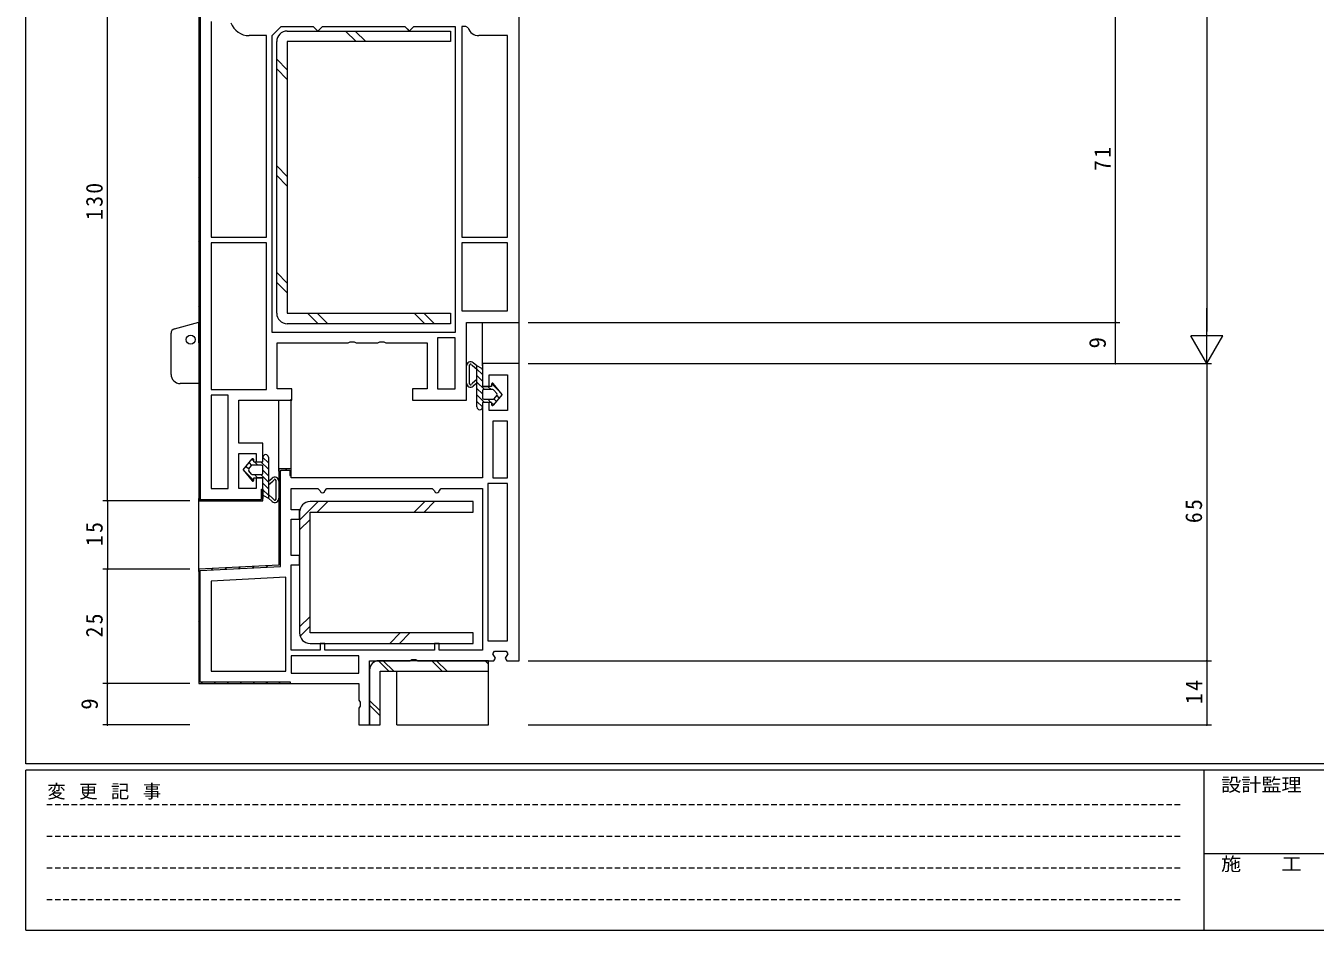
# Model space of a CAD drawing. Units: millimetres on the paper. Extents: x -420 to 373, y -297 to 267.
# Drawn here: x -417.7 to -135.7, y -297 to -99.2 of the extents above; entities that cross this region are included whole.
import ezdxf
from ezdxf.enums import TextEntityAlignment as Align

# ---------------------------------------------------------------- set-up
doc = ezdxf.new("R2010")
doc.units = ezdxf.units.MM
doc.linetypes.add('DASHED1', pattern=[1.8, 1.2, -0.6])
for name, color, linetype, lineweight in [('0-1_YKK_ZWAK', 7, 'Continuous', 9), ('0-3_YKK_12', 2, 'Continuous', 9), ('0-4_YKK_D', 6, 'Continuous', 9), ('0-6_YKK_13', 4, 'Continuous', 9), ('0-7_YKK_11', 7, 'Continuous', 9)]:
    doc.layers.add(name, color=color, linetype=linetype, lineweight=lineweight)
doc.styles.add('ＭＳ ゴシック', font='')
doc.styles.get('ＭＳ ゴシック').set_extended_font_data('MS Gothic')

msp = doc.modelspace()

# ---------------------------------------------------------------- linework, layer by layer
at = {"layer": '0-1_YKK_ZWAK'}
for p, q in [((-417.7, -260.6), (-417.7, 264.4)), ((352.3, -260.6), (-417.7, -260.6)), ((-417.7, -297), (-417.7, -262)), ((314.5, -262), (-417.7, -262)), ((-160.1, -262), (-160.1, -297)), ((-160.1, -280.199), (-31.3, -280.199)), ((-417.7, -297), (314.5, -297))]:
    msp.add_line(p, q, dxfattribs=at)
at = {"layer": '0-1_YKK_ZWAK', "linetype": 'DASHED1'}
for p, q in [((-413.101, -269.512), (-164.909, -269.512)), ((-413.101, -276.441), (-164.909, -276.441)), ((-413.101, -283.37), (-164.909, -283.37)), ((-413.101, -290.298), (-164.909, -290.298))]:
    msp.add_line(p, q, dxfattribs=at)
at = {"layer": '0-3_YKK_12'}
for p, q in [((-317.839, -173.592), (-317.831, -164.092)), ((-309.84, -173.622), (-309.839, -163.592)), ((-362.339, -196.592), (-362.339, -181.092)), ((-359.639, -196.592), (-359.639, -180.901)), ((-379.839, -218.567), (-379.839, -202.592))]:
    msp.add_line(p, q, dxfattribs=at)
at = {"layer": '0-4_YKK_D'}
for p, q in [((-159.439, 169.908), (-159.439, -166.092)), ((-399.839, -203.092), (-399.839, -73.092)), ((-179.439, -164.092), (-179.439, -93.092)), ((-159.439, -173.092), (-159.439, -160.968)), ((-307.839, -164.092), (-178.439, -164.092)), ((-307.839, -164.092), (-178.439, -164.092)), ((-179.439, -173.092), (-179.439, -164.092)), ((-159.439, -173.092), (-162.939, -167.03)), ((-155.939, -167.03), (-162.939, -167.03)), ((-159.439, -173.092), (-155.939, -167.03)), ((-307.839, -173.092), (-178.439, -173.092)), ((-307.839, -173.092), (-158.439, -173.092)), ((-307.839, -173.092), (-158.439, -173.092)), ((-159.439, -173.092), (-159.439, -238.092)), ((-381.839, -203.092), (-400.839, -203.092)), ((-381.839, -203.092), (-400.839, -203.092)), ((-399.839, -203.092), (-399.839, -218.092)), ((-381.839, -218.092), (-400.839, -218.092)), ((-381.839, -218.092), (-400.839, -218.092)), ((-399.839, -243.092), (-399.839, -218.092)), ((-307.839, -238.092), (-158.439, -238.092)), ((-307.839, -238.092), (-158.439, -238.092)), ((-159.439, -238.092), (-159.439, -252.092)), ((-381.839, -243.092), (-400.839, -243.092)), ((-381.839, -243.092), (-400.839, -243.092)), ((-399.839, -252.092), (-399.839, -243.092)), ((-381.839, -252.092), (-400.839, -252.092)), ((-307.839, -252.092), (-158.439, -252.092))]:
    msp.add_line(p, q, dxfattribs=at)
for centre, start, end in [((-179.439, -164.092), 90, 270), ((-179.439, -164.092), 90, 270), ((-179.439, -164.092), 270, 90), ((-179.439, -164.092), 270, 90), ((-179.439, -173.092), 90, 270), ((-179.439, -173.092), 270, 90), ((-399.839, -203.092), 90, 270), ((-399.839, -203.092), 90, 270), ((-399.839, -203.092), 270, 90), ((-399.839, -203.092), 270, 90), ((-399.839, -218.092), 90, 270), ((-399.839, -218.092), 90, 270), ((-399.839, -218.092), 270, 90), ((-399.839, -218.092), 270, 90), ((-159.439, -238.092), 90, 270), ((-159.439, -238.092), 90, 270), ((-159.439, -238.092), 270, 90), ((-159.439, -238.092), 270, 90), ((-399.839, -243.092), 90, 270), ((-399.839, -243.092), 90, 270), ((-399.839, -243.092), 270, 90), ((-399.839, -243.092), 270, 90), ((-399.839, -252.092), 90, 270), ((-399.839, -252.092), 270, 90), ((-159.439, -252.092), 90, 270), ((-159.439, -252.092), 270, 90)]:
    msp.add_arc(centre, 0.106, start, end, dxfattribs=at)
at = {"layer": '0-6_YKK_13'}
for p, q in [((-347.783, -100.392), (-345.483, -102.692)), ((-345.66, -100.392), (-343.36, -102.692)), ((-362.839, -162.092), (-362.839, -102.692)), ((-362.839, -106.548), (-360.539, -108.848)), ((-362.839, -108.671), (-360.539, -110.971)), ((-362.839, -129.882), (-360.539, -132.182)), ((-362.839, -132.005), (-360.539, -134.305)), ((-362.839, -153.217), (-360.539, -155.517)), ((-362.839, -155.34), (-360.539, -157.64)), ((-356.086, -162.092), (-353.786, -164.392)), ((-353.963, -162.092), (-351.663, -164.392)), ((-332.752, -162.092), (-330.452, -164.392)), ((-330.629, -162.092), (-328.329, -164.392)), ((-385.196, -165.501), (-379.837, -164.066)), ((-379.837, -168.57), (-379.837, -164.066)), ((-385.937, -175.47), (-385.937, -166.467)), ((-321.344, -177.355), (-321.344, -173.621)), ((-320.643, -177.588), (-320.643, -173.381)), ((-319.039, -174.425), (-320.023, -173.598)), ((-319.039, -182.592), (-319.039, -173.625)), ((-317.839, -175.506), (-319.039, -174.306)), ((-317.839, -174.465), (-317.839, -178.092)), ((-379.837, -177.47), (-383.937, -177.47)), ((-319.039, -176.55), (-320.023, -177.377)), ((-319.039, -177.35), (-319.865, -178.044)), ((-317.839, -176.92), (-319.039, -175.72)), ((-317.381, -178.792), (-319.039, -177.134)), ((-315.839, -177.595), (-315.839, -178.092)), ((-313.703, -179.641), (-315.825, -177.52)), ((-313.539, -179.842), (-315.48, -177.467)), ((-317.839, -179.748), (-319.039, -178.548)), ((-317.409, -181.592), (-319.039, -179.962)), ((-315.839, -178.092), (-317.839, -178.092)), ((-317.839, -179.092), (-317.839, -180.592)), ((-315.572, -178.792), (-317.539, -178.792)), ((-315.966, -178.792), (-316.666, -178.092)), ((-313.539, -179.842), (-315.48, -182.218)), ((-315.34, -178.903), (-314.727, -179.653)), ((-314.727, -180.032), (-315.34, -180.782)), ((-314.158, -180.6), (-314.727, -180.032)), ((-317.84, -182.576), (-319.039, -181.377)), ((-318.695, -183.135), (-318.982, -182.848)), ((-317.839, -181.592), (-317.839, -182.592)), ((-315.839, -181.592), (-317.839, -181.592)), ((-317.539, -180.892), (-315.572, -180.892)), ((-315.995, -181.592), (-316.695, -180.892)), ((-315.839, -181.592), (-315.839, -182.09)), ((-315.43, -182.157), (-315.839, -181.748)), ((-314.794, -181.379), (-315.364, -180.809)), ((-370.143, -196.342), (-368.202, -193.966)), ((-368.252, -194.028), (-367.843, -194.436)), ((-367.843, -194.592), (-367.843, -194.094)), ((-365.843, -194.592), (-365.843, -193.592)), ((-365.842, -193.609), (-364.643, -194.808)), ((-364.988, -193.049), (-364.701, -193.336)), ((-364.643, -193.592), (-364.643, -202.559)), ((-370.143, -196.342), (-368.202, -198.718)), ((-369.979, -196.543), (-367.858, -198.665)), ((-369.524, -195.584), (-368.955, -196.153)), ((-368.955, -196.152), (-368.342, -195.402)), ((-368.342, -197.282), (-368.955, -196.532)), ((-368.888, -194.806), (-368.318, -195.376)), ((-366.143, -195.292), (-368.11, -195.292)), ((-367.843, -194.592), (-365.843, -194.592)), ((-367.687, -194.592), (-366.987, -195.292)), ((-366.273, -194.592), (-364.643, -196.222)), ((-365.843, -197.092), (-365.843, -195.592)), ((-365.843, -196.436), (-364.643, -197.636)), ((-368.11, -197.392), (-366.143, -197.392)), ((-367.843, -198.092), (-365.843, -198.092)), ((-367.843, -198.59), (-367.843, -198.092)), ((-367.716, -197.392), (-367.016, -198.092)), ((-366.302, -197.392), (-364.643, -199.051)), ((-365.843, -201.72), (-365.843, -198.092)), ((-365.843, -199.265), (-364.643, -200.465)), ((-364.643, -198.835), (-363.818, -198.141)), ((-364.643, -199.634), (-363.659, -198.807)), ((-363.039, -198.597), (-363.039, -202.804)), ((-362.339, -198.83), (-362.339, -202.564)), ((-365.843, -200.679), (-364.643, -201.879)), ((-364.643, -201.76), (-363.659, -202.587)), ((-357.839, -207.35), (-353.781, -203.292)), ((-357.839, -205.592), (-357.839, -231.992)), ((-353.958, -205.592), (-351.658, -203.292)), ((-332.746, -205.592), (-330.446, -203.292)), ((-330.623, -205.592), (-328.323, -203.292)), ((-357.839, -209.473), (-355.539, -207.173)), ((-357.839, -230.685), (-355.539, -228.385)), ((-357.728, -232.697), (-355.539, -230.508)), ((-338.112, -234.292), (-335.812, -231.992)), ((-335.989, -234.292), (-333.689, -231.992)), ((-338.302, -240.392), (-340.601, -238.093)), ((-316.539, -238.092), (-340.539, -238.092)), ((-337.24, -240.392), (-339.54, -238.092)), ((-326.635, -240.392), (-328.935, -238.092)), ((-325.573, -240.392), (-327.873, -238.092)), ((-316.539, -238.821), (-317.267, -238.092)), ((-316.539, -240.392), (-316.539, -238.092)), ((-342.539, -240.092), (-342.539, -252.092)), ((-340.239, -240.392), (-316.539, -240.392)), ((-340.239, -252.092), (-340.239, -240.392)), ((-336.539, -252.092), (-336.539, -240.392)), ((-340.239, -249.061), (-342.539, -246.761)), ((-340.239, -250.123), (-342.539, -247.823)), ((-342.539, -252.092), (-340.239, -252.092))]:
    msp.add_line(p, q, dxfattribs=at)
for points in [[(-360.539, -100.392), (-324.839, -100.392), (-324.839, -102.692), (-360.539, -102.692), (-360.539, -162.092), (-324.839, -162.092), (-324.839, -164.392), (-360.539, -164.392)], [(-317.994, -174.202), (-319.039, -173.625), (-319.865, -172.932)], [(-365.688, -201.983), (-364.643, -202.559), (-363.818, -203.253)], [(-355.539, -234.292), (-319.839, -234.292), (-319.839, -231.992), (-355.539, -231.992), (-355.539, -205.592), (-319.839, -205.592), (-319.839, -203.292), (-355.539, -203.292)], [(-336.539, -252.092), (-316.539, -252.092), (-316.539, -240.392)]]:
    msp.add_lwpolyline(points, dxfattribs=at)
msp.add_circle((-381.637, -167.87), 1, dxfattribs=at)
for centre, radius, start, end in [((-360.539, -102.692), 2.3, 90, 180), ((-360.539, -162.092), 2.3, 180, 270), ((-384.937, -166.467), 1, 104.99998, 180), ((-320.444, -173.621), 0.9, 49.95366, 180), ((-320.443, -173.388), 0.2, 27.55611, 205.27687), ((-319.38, -172.832), 1, 207.55611, 229.95366), ((-318.139, -174.465), 0.3, 0, 61.1134), ((-383.937, -175.47), 2, 180, 270), ((-320.444, -177.355), 0.9, 180, 310.04633), ((-320.443, -177.588), 0.2, 154.72311, 332.44388), ((-319.38, -178.143), 1, 130.04633, 152.44388), ((-315.637, -177.595), 0.202, 39.25259, 180), ((-317.539, -179.092), 0.3, 90, 180), ((-315.572, -179.092), 0.3, 39.25259, 90), ((-314.96, -179.842), 0.3, 320.74739, 39.25259), ((-318.439, -182.592), 0.6, 180, 0), ((-317.539, -180.592), 0.3, 180, 270), ((-315.637, -182.09), 0.202, 180, 320.74739), ((-315.572, -180.592), 0.3, 270, 320.74739), ((-368.045, -194.094), 0.202, 0, 140.74739), ((-365.243, -193.592), 0.6, 0, 180), ((-368.723, -196.342), 0.3, 140.74739, 219.25259), ((-368.11, -195.592), 0.3, 90, 140.74739), ((-368.11, -197.092), 0.3, 219.25259, 270), ((-366.143, -195.592), 0.3, 0, 90), ((-366.143, -197.092), 0.3, 270, 0), ((-368.045, -198.59), 0.202, 219.25259, 0), ((-363.239, -198.83), 0.9, 0, 130.04633), ((-364.303, -198.042), 1, 310.04633, 332.44388), ((-363.239, -198.597), 0.2, 334.72311, 152.44388), ((-365.543, -201.72), 0.3, 180, 241.1134), ((-363.239, -202.564), 0.9, 229.95366, 0), ((-364.303, -203.352), 1, 27.55611, 49.95366), ((-363.239, -202.797), 0.2, 207.55611, 25.27687), ((-355.539, -205.592), 2.3, 90, 180), ((-355.539, -231.992), 2.3, 180, 270), ((-340.539, -240.092), 2, 90, 180)]:
    msp.add_arc(centre, radius, start, end, dxfattribs=at)
at = {"layer": '0-7_YKK_11'}
for p, q in [((-377.139, -98.292), (-377.139, -145.492)), ((-379.839, -101.269), (-379.539, -100.969)), ((-323.839, -99.392), (-323.839, -166.292)), ((-322.339, -99.392), (-322.339, -145.492)), ((-379.839, -104.097), (-379.539, -103.797)), ((-379.839, -106.926), (-379.539, -106.626)), ((-379.839, -109.754), (-379.539, -109.454)), ((-379.839, -112.583), (-379.539, -112.283)), ((-379.839, -115.411), (-379.539, -115.111)), ((-379.839, -118.24), (-379.539, -117.94)), ((-379.839, -121.068), (-379.539, -120.768)), ((-379.839, -123.896), (-379.539, -123.596)), ((-379.839, -126.725), (-379.539, -126.425)), ((-379.839, -129.553), (-379.539, -129.253)), ((-379.839, -132.382), (-379.539, -132.082)), ((-379.839, -135.21), (-379.539, -134.91)), ((-379.839, -138.039), (-379.539, -137.739)), ((-379.839, -140.867), (-379.539, -140.567)), ((-379.839, -143.695), (-379.539, -143.395)), ((-379.839, -146.524), (-379.539, -146.224)), ((-379.839, -149.352), (-379.539, -149.052)), ((-365.039, -178.792), (-365.039, -146.692)), ((-322.339, -146.692), (-322.339, -161.592)), ((-379.839, -152.181), (-379.539, -151.881)), ((-379.839, -155.009), (-379.539, -154.709)), ((-379.839, -157.838), (-379.539, -157.538)), ((-379.839, -160.666), (-379.539, -160.366)), ((-379.839, -163.494), (-379.539, -163.194)), ((-379.839, -166.323), (-379.539, -166.023)), ((-379.839, -169.151), (-379.539, -168.851)), ((-327.639, -167.492), (-327.639, -178.592)), ((-379.839, -171.98), (-379.539, -171.68)), ((-379.839, -174.808), (-379.539, -174.508)), ((-379.839, -177.636), (-379.539, -177.336)), ((-379.839, -180.465), (-379.539, -180.165)), ((-377.139, -179.992), (-377.139, -200.392)), ((-379.839, -183.293), (-379.539, -182.993)), ((-379.839, -186.122), (-379.539, -185.822)), ((-315.539, -185.692), (-315.539, -198.092)), ((-379.839, -188.95), (-379.539, -188.65)), ((-379.839, -191.779), (-379.539, -191.479)), ((-379.839, -194.607), (-379.539, -194.307)), ((-379.839, -197.435), (-379.539, -197.135)), ((-361.839, -196.392), (-359.939, -196.392)), ((-360.908, -196.392), (-360.608, -196.092)), ((-379.839, -200.264), (-379.539, -199.964)), ((-362.339, -197.823), (-362.039, -197.523)), ((-316.639, -199.292), (-316.639, -233.692)), ((-379.692, -202.946), (-379.48, -202.734)), ((-377.01, -203.092), (-376.71, -202.792)), ((-374.182, -203.092), (-373.882, -202.792)), ((-371.353, -203.092), (-371.053, -202.792)), ((-368.525, -203.092), (-368.225, -202.792)), ((-366.139, -200.706), (-366.025, -200.592)), ((-362.339, -200.651), (-362.039, -200.351)), ((-317.839, -200.392), (-317.839, -235.792)), ((-362.339, -203.48), (-362.039, -203.18)), ((-362.339, -206.308), (-362.039, -206.008)), ((-362.339, -209.136), (-362.039, -208.837)), ((-362.339, -211.965), (-362.039, -211.665)), ((-362.339, -214.793), (-362.039, -214.493)), ((-377.109, -218.25), (-376.792, -217.933)), ((-374.124, -218.093), (-373.807, -217.776)), ((-371.139, -217.937), (-370.822, -217.62)), ((-368.154, -217.78), (-367.837, -217.463)), ((-365.169, -217.624), (-364.852, -217.307)), ((-360.839, -240.392), (-360.839, -219.8)), ((-379.839, -220.98), (-379.539, -220.68)), ((-379.839, -223.808), (-379.539, -223.508)), ((-379.839, -226.636), (-379.539, -226.337)), ((-379.839, -229.465), (-379.539, -229.165)), ((-379.839, -232.293), (-379.539, -231.993)), ((-379.839, -235.122), (-379.539, -234.822)), ((-379.839, -237.95), (-379.539, -237.65)), ((-344.839, -236.992), (-359.639, -236.992)), ((-379.839, -240.779), (-379.539, -240.479)), ((-379.339, -243.092), (-359.839, -243.092)), ((-379.324, -243.092), (-379.024, -242.792)), ((-376.495, -243.092), (-376.195, -242.792)), ((-373.667, -243.092), (-373.367, -242.792)), ((-370.839, -243.092), (-370.539, -242.792)), ((-368.01, -243.092), (-367.71, -242.792)), ((-365.182, -243.092), (-364.882, -242.792)), ((-362.353, -243.092), (-362.053, -242.792)), ((-359.839, -243.092), (-359.839, -242.792))]:
    msp.add_line(p, q, dxfattribs=at)
for points in [[(-379.839, -73.092), (-379.839, -203.092), (-365.839, -203.092), (-365.839, -198.092), (-367.339, -198.092), (-367.339, -200.392), (-371.139, -200.392), (-371.139, -192.792), (-367.339, -192.792), (-367.339, -194.592), (-365.839, -194.592), (-365.839, -190.492), (-371.139, -190.492), (-371.139, -181.092), (-359.539, -181.092), (-359.539, -178.592), (-362.739, -178.592), (-362.739, -168.592), (-347.205, -168.592), (-346.772, -168.342), (-345.906, -168.342), (-345.473, -168.592), (-340.705, -168.592), (-340.272, -168.342), (-339.406, -168.342), (-338.973, -168.592), (-329.939, -168.592), (-329.939, -178.592), (-333.139, -178.592), (-333.139, -181.092), (-321.339, -181.092), (-321.339, -164.092), (-309.839, -164.092), (-309.839, -93.092)], [(-372.139, -75.592), (-372.139, -73.392), (-379.539, -73.392), (-379.539, -202.792), (-366.139, -202.792), (-366.139, -200.592), (-365.839, -200.592), (-365.839, -202.592)], [(-377.139, -98.292), (-377.139, -145.492), (-365.039, -145.492), (-365.039, -101.392), (-368.851, -101.392)], [(-322.339, -99.392), (-322.339, -145.492), (-312.339, -145.492), (-312.339, -101.392), (-318.639, -101.392)], [(-320.996, -99.726), (-321.467, -99.392), (-322.339, -99.392)], [(-359.839, -242.792), (-379.539, -242.792), (-379.539, -218.377), (-362.039, -217.46), (-362.039, -196.592), (-361.839, -196.392)], [(-361.839, -196.392), (-359.939, -196.392), (-359.939, -197.592), (-359.639, -197.592)], [(-317.839, -200.392), (-317.839, -235.792), (-327.339, -235.792), (-327.339, -234.292), (-328.339, -234.292), (-328.339, -235.792), (-352.339, -235.792), (-352.339, -234.292), (-353.339, -234.292), (-353.339, -235.792), (-359.639, -235.792), (-359.639, -217.092), (-357.839, -217.092), (-357.839, -215.092), (-359.639, -215.092), (-359.639, -207.092), (-357.839, -207.092), (-357.839, -205.092), (-359.639, -205.092), (-359.639, -200.392), (-353.839, -200.392), (-353.339, -200.892)], [(-352.339, -200.892), (-351.839, -200.392), (-328.839, -200.392), (-328.339, -200.892)], [(-327.339, -200.892), (-326.839, -200.392), (-317.839, -200.392)]]:
    msp.add_lwpolyline(points, dxfattribs=at)
for points in [[(-323.839, -99.392), (-323.839, -166.292), (-363.839, -166.292), (-363.839, -101.345), (-361.886, -99.392), (-354.839, -99.392), (-354.339, -99.892), (-353.839, -100.392), (-353.339, -99.892), (-352.839, -99.392), (-334.839, -99.392), (-334.339, -99.892), (-333.839, -100.392), (-333.339, -99.892), (-332.839, -99.392)], [(-365.039, -178.792), (-365.039, -146.692), (-377.139, -146.692), (-377.139, -178.792)], [(-322.339, -146.692), (-322.339, -161.592), (-312.339, -161.592), (-312.339, -146.692)], [(-327.639, -167.492), (-327.639, -178.592), (-323.839, -178.592), (-323.839, -167.492)], [(-309.839, -238.092), (-309.839, -173.092), (-317.839, -173.092), (-317.839, -178.092), (-316.339, -178.092), (-316.339, -175.592), (-312.339, -175.592), (-312.339, -183.392), (-316.339, -183.392), (-316.339, -181.592), (-317.839, -181.592), (-317.839, -198.092), (-359.639, -198.092), (-359.639, -196.092), (-362.339, -196.092), (-362.339, -217.175), (-379.839, -218.092), (-379.839, -243.092), (-344.839, -243.092), (-344.839, -246.726), (-344.589, -247.159), (-344.589, -248.025), (-344.839, -248.458), (-344.839, -252.092), (-342.539, -252.092), (-342.539, -238.092), (-333.705, -238.092), (-333.272, -237.842), (-332.406, -237.842), (-331.973, -238.092), (-315.361, -238.092), (-314.998, -237.529), (-315.579, -236.556), (-315.217, -235.992), (-312.661, -235.992), (-312.298, -236.556), (-312.879, -237.529), (-312.517, -238.092)], [(-377.139, -179.992), (-377.139, -200.392), (-373.439, -200.392), (-373.439, -179.992)], [(-315.539, -185.692), (-315.539, -198.092), (-312.339, -198.092), (-312.339, -185.692)], [(-316.639, -199.292), (-316.639, -233.692), (-312.339, -233.692), (-312.339, -199.292)], [(-360.839, -240.392), (-360.839, -219.8), (-377.139, -220.655), (-377.139, -240.392)], [(-344.839, -236.992), (-359.639, -236.992), (-359.639, -240.792), (-344.839, -240.792)]]:
    msp.add_lwpolyline(points, close=True, dxfattribs=at)
for centre, radius, start, end in [((-368.851, -97.092), 4.3, 200.74236, 270.00002), ((-318.639, -98.892), 2.5, 199.47122, 269.99998), ((-352.839, -200.892), 0.5, 179.99998, 0), ((-327.839, -200.892), 0.5, 179.99998, 0)]:
    msp.add_arc(centre, radius, start, end, dxfattribs=at)

# ---------------------------------------------------------------- texts
at = {"layer": '0-1_YKK_ZWAK', "style": 'ＭＳ ゴシック', "width": 1.1}
for s, p in [('設計監理', (-156.331, -267.533)), ('施\u3000\u3000工', (-156.331, -284.854))]:
    msp.add_text(s, height=2.933, dxfattribs=at).set_placement(p, align=Align.BOTTOM_LEFT)
at = {"layer": '0-1_YKK_ZWAK', "insert": (-412.986, -268.447), "char_height": 2.933, "attachment_point": 7, "style": 'ＭＳ ゴシック'}
msp.add_mtext('\\T1.16;変\\~更\\~記\\~事', dxfattribs=at)
at = {"layer": '0-4_YKK_D', "color": 3, "style": 'ＭＳ ゴシック'}
for p in [(-180.439, -169.792), (-400.839, -248.792)]:
    msp.add_text('9', height=3.666, rotation=90, dxfattribs=at).set_placement(p, align=Align.BOTTOM_LEFT)
at = {"layer": '0-4_YKK_D', "color": 3, "char_height": 3.666, "attachment_point": 7, "rotation": 90, "style": 'ＭＳ ゴシック'}
for s, insert in [('\\T1.21;\\W0.95;71', (-180.439, -130.992)), ('\\T1.21;\\W0.95;130', (-400.839, -141.692)), ('\\T1.21;\\W0.95;65', (-160.439, -207.992)), ('\\T1.21;\\W0.95;15', (-400.839, -212.992)), ('\\T1.21;\\W0.95;25', (-400.839, -232.992)), ('\\T1.21;\\W0.95;14', (-160.439, -247.53))]:
    msp.add_mtext(s, dxfattribs=dict(at, insert=insert))

doc.saveas('drawing.dxf')
